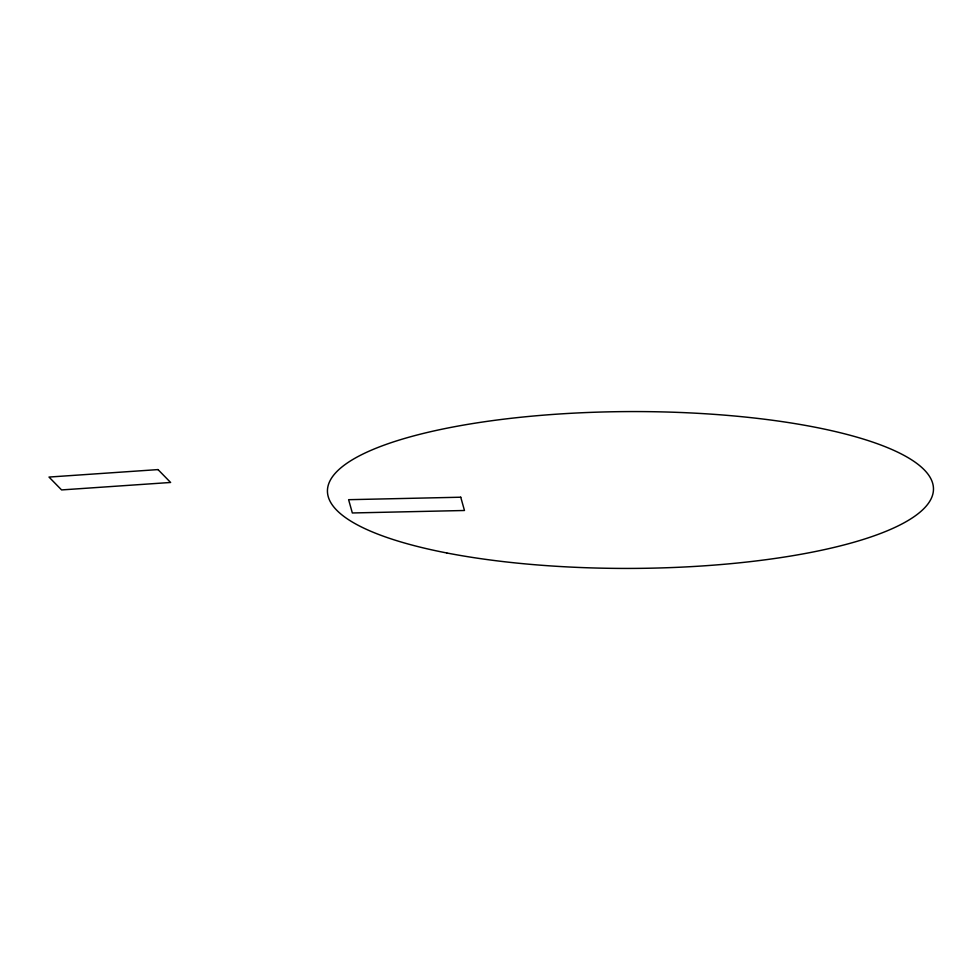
<?xml version="1.0" encoding="UTF-8"?>
<svg xmlns="http://www.w3.org/2000/svg" width="980" height="980" viewBox="0 0 980 980"><rect width="100%" height="100%" fill="white"/><g stroke="black" fill="none" stroke-linecap="round" stroke-linejoin="round"><path stroke-width="1.47" d="M158.025 469.591L49 477.064L61.581 489.927L170.606 482.466L158.025 469.591M460.747 497.215L348.611 499.69L352.335 512.969L464.471 510.494L460.747 497.215M446.745 552.965A303.016 78.424 -0.2 0 0 931 499.016A303.016 78.424 -0.2 0 0 513.618 418.019A303.016 78.424 -0.2 0 0 446.745 552.965"/></g></svg>
